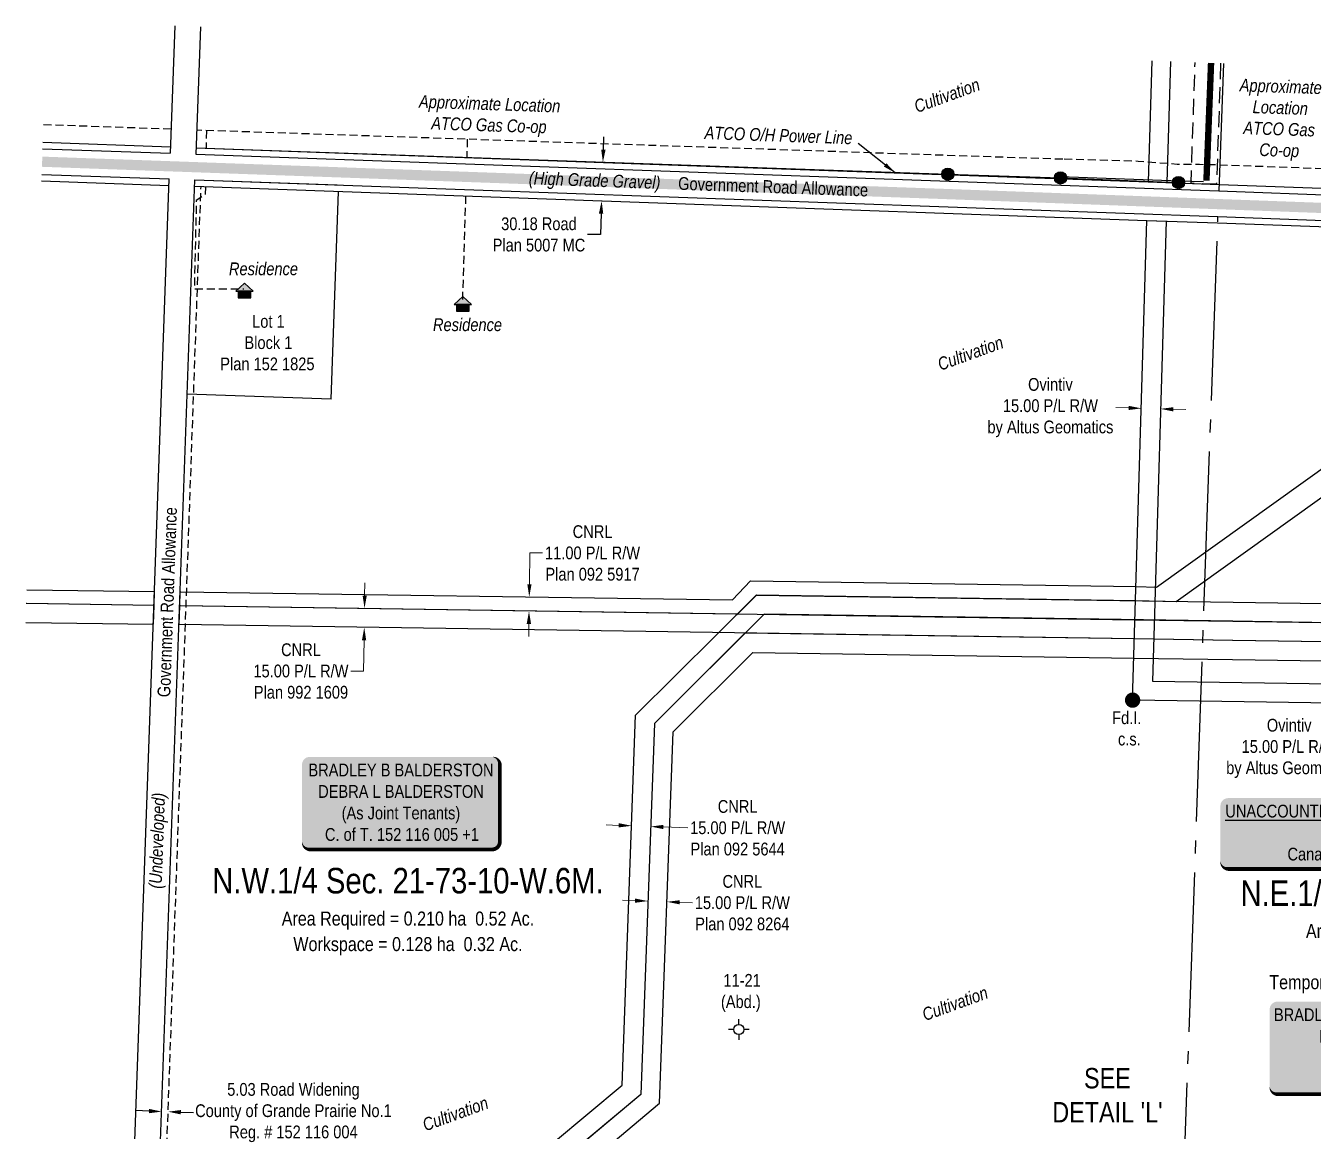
# Model space of a CAD drawing. Extents: x 338216 to 346362, y 6125251 to 6136161.
# Drawn here: x 342159 to 343168, y 6135256 to 6136122 of the extents above; entities that cross this region are included whole.
import ezdxf
from ezdxf.enums import TextEntityAlignment as Align

# ---------------------------------------------------------------- set-up
doc = ezdxf.new("R2010")
doc.units = 0
doc.header["$LTSCALE"] = 5
doc.header["$PDSIZE"] = 0.5
for name, pattern in [('foc-ACCESSROAD', [3.75, 2.5, -1.25]), ('foc-QUARTERLINE', [33, 25, -3, 2, -3]), ('foc-TRAV', [1.875, 1.25, -0.625]), ('POWERLINE5', [7.8, 2.4, -0.6, 0.6, -0.6, 0.6, -0.6, 2.4]), ('UG_PIPE', [1.875, 1.25, -0.625])]:
    doc.linetypes.add(name, pattern=pattern)
doc.layers.get('Defpoints').update_dxf_attribs({"color": 9})
for name, color, linetype in [('AS-FENCE', 48, 'foc-FENCE'), ('AS-OWNER', 7, 'Continuous'), ('AS-PIPE-UG', 44, 'UG_PIPE'), ('AS-POWER', 104, 'foc-POWER'), ('AS-POWER-EXISTING', 72, 'POWERLINE5'), ('AS-RESIDENCE', 14, 'Continuous'), ('AS-ROADS', 254, 'Continuous'), ('AS-TELUS', 224, 'foc-TEL'), ('C-AR', 13, 'foc-ACCESSROAD'), ('C-RW', 13, 'Continuous'), ('C-SYMBOL', 7, 'Continuous'), ('CG-NOTES', 7, 'Continuous'), ('DETAIL-T', 7, 'Continuous'), ('F-RW', 190, 'Continuous'), ('F-WS-S', 190, 'Continuous'), ('L-AREAREQUIRED', 7, 'Continuous'), ('L-AREAWORK', 5, 'Continuous'), ('L-MON', 1, 'Continuous'), ('L-QSEC', 8, 'foc-QUARTERLINE'), ('L-ROAD-T', 7, 'Continuous'), ('L-SEC', 7, 'Continuous'), ('L-SECQ', 8, 'foc-QUARTERLINE'), ('L-TITLEDB', 4, 'Continuous'), ('L-TITLEDB-T', 4, 'Continuous')]:
    doc.layers.add(name, color=color, linetype=linetype)
for name, color, linetype, lineweight in [('C-RW-T', 13, 'Continuous', 9), ('F-RW-T', 190, 'Continuous', 9), ('T-TEXT', 48, 'Continuous', 18)]:
    doc.layers.add(name, color=color, linetype=linetype, lineweight=lineweight)
doc.styles.add('100L', font='ARIALN.TTF', dxfattribs={"height": 11})
doc.styles.add('175L', font='ARIALN.TTF', dxfattribs={"height": 20})
doc.styles.add('80', font='ARIALN.TTF', dxfattribs={"height": 10})
doc.styles.add('80CG', font='ARIALN.TTF', dxfattribs={"height": 10})
doc.styles.add('80L', font='ARIALN.TTF', dxfattribs={"height": 10})
doc.styles.add('80LS', font='ARIALNI.TTF', dxfattribs={"height": 10})
doc.styles.add('foc-LtypeFont', font='ARIALN.TTF', dxfattribs={"height": 7.35})
doc.linetypes.add('foc-FENCE', pattern='A,10,-1,["X",foc-LtypeFont,S=0.2,R=0,X=-0.625,Y=-0.75],-1.24', length=12.24)
doc.linetypes.add('foc-POWER', pattern='A,6,-1,["P",foc-LtypeFont,S=0.2,R=0,X=-0.625,Y=-0.75],-1.24,4', length=12.24)
doc.linetypes.add('foc-POWER-NOLINE', pattern='A,0,-4,["P",foc-LtypeFont,S=0.2,R=0,X=-0.625,Y=-0.75],-8.24', length=12.24)
doc.linetypes.add('foc-TEL', pattern='A,2,-1,["T",foc-LtypeFont,S=0.2,R=0,X=-0.425,Y=-0.75],-1.24,8', length=12.24)
doc.dimstyles.new('Compass 5 000', dxfattribs={"dimscale": 5, "dimtxt": 9, "dimasz": 2, "dimexe": 0.2, "dimexo": 0.0625, "dimgap": 0.5, "dimtad": 0, "dimtih": 1, "dimtoh": 1, "dimzin": 0, "dimdsep": 46, "dimtxsty": '80CG', "dimcen": 0.1, "dimse1": 1, "dimse2": 1, "dimclrd": 256, "dimclrt": 256, "dimaunit": 1, "dimadec": 4, "dimazin": 0, "dimtfac": 0.06, "dimtofl": 0, "dimtmove": 0, "dimatfit": 1, "dimfxl": 0.2, "dimtolj": 1, "dimtzin": 0, "dimlwd": -1, "dimarcsym": 0})

# ---------------------------------------------------------------- blocks, each defined once
blk = doc.blocks.new('*D168')
at = {"layer": 'C-RW-T', "transparency": 16777216}
for p, q in [((342637, 6135436.9), (342627, 6135437.3)), ((342671.9, 6135435.6), (342681.9, 6135435.3))]:
    blk.add_line(p, q, dxfattribs=at)
for points in [[(342637, 6135438.6), (342636.9, 6135435.3), (342647, 6135436.6)], [(342672, 6135437.3), (342671.9, 6135434), (342662, 6135436)]]:
    blk.add_solid(points, dxfattribs=at)
at = {"layer": 'Defpoints', "color": 0, "transparency": 16777216}
for p in [(342646.9, 6135435.7), (342661.9, 6135435.2), (342662, 6135436)]:
    blk.add_point(p, dxfattribs=at)
at = {"layer": 'C-RW-T', "transparency": 16777216, "insert": (342721, 6135435.3), "char_height": 10, "attachment_point": 5, "style": '80CG'}
blk.add_mtext('\\A1;CNRL\\P15.00 P/L R/W\\PPlan 092 8264', dxfattribs=at)
blk = doc.blocks.new('*D169')
at = {"layer": 'Defpoints', "color": 0, "transparency": 16777216}
for p in [(343033.6, 6135822), (343048.6, 6135821.5), (343048.7, 6135822.2)]:
    blk.add_point(p, dxfattribs=at)
at = {"layer": 'F-RW-T', "transparency": 16777216}
for p, q in [((343023.7, 6135822.9), (343013.7, 6135823.2)), ((343058.7, 6135821.9), (343068.6, 6135821.6))]:
    blk.add_line(p, q, dxfattribs=at)
for points in [[(343023.7, 6135824.6), (343023.6, 6135821.3), (343033.7, 6135822.6)], [(343058.7, 6135823.5), (343058.6, 6135820.2), (343048.7, 6135822.2)]]:
    blk.add_solid(points, dxfattribs=at)
at = {"layer": 'F-RW-T', "transparency": 16777216, "insert": (342962.4, 6135823.2), "char_height": 10, "attachment_point": 5, "style": '80CG'}
blk.add_mtext('\\A1;Ovintiv\\P15.00 P/L R/W\\Pby Altus Geomatics', dxfattribs=at)
blk = doc.blocks.new('*D170')
at = {"layer": 'C-RW-T', "transparency": 16777216}
for p, q in [((342624.2, 6135495.9), (342614.2, 6135496.3)), ((342659.2, 6135494.7), (342678.2, 6135494))]:
    blk.add_line(p, q, dxfattribs=at)
for points in [[(342624.2, 6135497.6), (342624.1, 6135494.3), (342634.2, 6135495.6)], [(342659.2, 6135496.3), (342659.1, 6135493), (342649.2, 6135495)]]:
    blk.add_solid(points, dxfattribs=at)
at = {"layer": 'Defpoints', "color": 0, "transparency": 16777216}
for p in [(342649.2, 6135495), (342633.8, 6135486), (342648.8, 6135485.5)]:
    blk.add_point(p, dxfattribs=at)
at = {"layer": 'C-RW-T', "transparency": 16777216, "insert": (342717.3, 6135494), "char_height": 10, "attachment_point": 5, "style": '80CG'}
blk.add_mtext('\\A1;CNRL\\P15.00 P/L R/W\\PPlan 092 5644', dxfattribs=at)
blk = doc.blocks.new('*D171')
at = {"layer": 'C-RW-T', "transparency": 16777216}
for p, q in [((342554.1, 6135684.8), (342554.5, 6135709.3)), ((342554.5, 6135709.3), (342564.5, 6135709.3)), ((342553.7, 6135653.8), (342553.6, 6135643.8))]:
    blk.add_line(p, q, dxfattribs=at)
for points in [[(342552.5, 6135684.8), (342555.8, 6135684.8), (342554, 6135674.8)], [(342552, 6135653.8), (342555.4, 6135653.8), (342553.8, 6135663.8)]]:
    blk.add_solid(points, dxfattribs=at)
at = {"layer": 'Defpoints', "color": 0, "transparency": 16777216}
for p in [(342548.3, 6135674.9), (342554, 6135674.8), (342548.2, 6135663.9)]:
    blk.add_point(p, dxfattribs=at)
at = {"layer": 'C-RW-T', "transparency": 16777216, "insert": (342603.6, 6135709.3), "char_height": 10, "attachment_point": 5, "style": '80CG'}
blk.add_mtext('\\A1;CNRL\\P11.00 P/L R/W\\PPlan 092 5917', dxfattribs=at)
blk = doc.blocks.new('*D172')
at = {"layer": 'C-RW-T', "transparency": 16777216}
for p, q in [((342425, 6135676), (342425.2, 6135686)), ((342424.5, 6135641), (342424.2, 6135616.8)), ((342424.2, 6135616.8), (342414.2, 6135616.8))]:
    blk.add_line(p, q, dxfattribs=at)
for points in [[(342423.4, 6135676), (342426.7, 6135676), (342424.9, 6135666)], [(342422.9, 6135641), (342426.2, 6135641), (342424.7, 6135651)]]:
    blk.add_solid(points, dxfattribs=at)
at = {"layer": 'Defpoints', "color": 0, "transparency": 16777216}
for p in [(342420.5, 6135666.1), (342420.2, 6135651.1), (342424.7, 6135651)]:
    blk.add_point(p, dxfattribs=at)
at = {"layer": 'C-RW-T', "transparency": 16777216, "insert": (342375.1, 6135616.8), "char_height": 10, "attachment_point": 5, "style": '80CG'}
blk.add_mtext('\\A1;CNRL\\P15.00 P/L R/W\\PPlan 992 1609', dxfattribs=at)
blk = doc.blocks.new('*D173')
at = {"layer": 'Defpoints', "color": 0, "transparency": 16777216}
for p in [(342266.6, 6135290.6), (342271.7, 6135290.4), (342271, 6135271.6)]:
    blk.add_point(p, dxfattribs=at)
at = {"layer": 'L-TITLEDB-T', "transparency": 16777216}
for p, q in [((342256, 6135272.1), (342246, 6135272.5)), ((342281, 6135271.2), (342291, 6135270.9))]:
    blk.add_line(p, q, dxfattribs=at)
for points in [[(342256, 6135273.8), (342255.9, 6135270.4), (342266, 6135271.7)], [(342281, 6135272.9), (342280.9, 6135269.5), (342271, 6135271.6)]]:
    blk.add_solid(points, dxfattribs=at)
at = {"layer": 'L-TITLEDB-T', "transparency": 16777216, "insert": (342369.2, 6135270.9), "char_height": 10, "attachment_point": 5, "style": '80CG'}
blk.add_mtext('\\A1;5.03 Road Widening\\PCounty of Grande Prairie No.1\\PReg. # 152 116 004', dxfattribs=at)
blk = doc.blocks.new('*D174')
at = {"layer": 'Defpoints', "color": 0, "transparency": 16777216}
for p in [(342347.9, 6136024.8), (342611.7, 6136015.3), (342346.9, 6135994.6)]:
    blk.add_point(p, dxfattribs=at)
at = {"layer": 'L-TITLEDB-T', "transparency": 16777216}
for p, q in [((342612.1, 6136025.3), (342612.5, 6136035.3)), ((342610.3, 6135975.2), (342609.7, 6135958.8)), ((342609.7, 6135958.8), (342599.7, 6135958.8))]:
    blk.add_line(p, q, dxfattribs=at)
for points in [[(342610.4, 6136025.4), (342613.8, 6136025.3), (342611.7, 6136015.3)], [(342608.6, 6135975.2), (342612, 6135975.1), (342610.7, 6135985.2)]]:
    blk.add_solid(points, dxfattribs=at)
at = {"layer": 'L-TITLEDB-T', "transparency": 16777216, "insert": (342561.6, 6135958.8), "char_height": 10, "attachment_point": 5, "style": '80CG'}
blk.add_mtext('\\A1;30.18 Road\\PPlan 5007 MC', dxfattribs=at)
blk = doc.blocks.new('*U161')
h = blk.add_hatch(color=59)
edge = h.paths.add_edge_path()
edge.add_line((-71.5, -37), (71.5, -37))
edge.add_arc((71.5, -31), 6, 270, 360)
edge.add_line((77.5, -31), (77.5, 29.5))
edge.add_arc((71.5, 29.5), 6, 0, 90)
edge.add_line((71.5, 35.5), (-71.5, 35.5))
edge.add_arc((-71.5, 29.5), 6, 90, 180)
edge.add_line((-77.5, 29.5), (-77.5, -31))
edge.add_arc((-71.5, -31), 6, 180, 270)
at = {"color": 1, "flags": 128}
blk.add_lwpolyline([(-71.5, -37, 3, 3, 0), (71.5, -37, 3, 3, 0.414214), (77.5, -31, 3, 3, 0), (77.5, 29.5, 3, 0, 0.414214), (71.5, 35.5, 0, 0, 0), (-71.5, 35.5, 0, 0, 0.414214), (-77.5, 29.5, 0, 0, 0), (-77.5, -31, 0, 3, 0.414214)], format="xyseb", close=True, dxfattribs=at)
blk.add_lwpolyline([(-51.5, -31, 0, 7.5, 0), (0, 0, 0, 0, 0)], format="xyseb", dxfattribs=at)
at = {"color": 1, "style": '80'}
blk.add_attdef('ENTER_TEXT_001', (-36, -5), '', height=10, dxfattribs=at)
blk = doc.blocks.new('*U162')
h = blk.add_hatch(color=255)
edge = h.paths.add_edge_path()
edge.add_line((-161.5, -28.5), (161.5, -28.5))
edge.add_arc((161.5, -22.5), 6, 270, 360)
edge.add_line((167.5, -22.5), (167.5, 21))
edge.add_arc((161.5, 21), 6, 0, 90)
edge.add_line((161.5, 27), (-161.5, 27))
edge.add_arc((-161.5, 21), 6, 90, 180)
edge.add_line((-167.5, 21), (-167.5, -22.5))
edge.add_arc((-161.5, -22.5), 6, 180, 270)
at = {"color": 1, "flags": 128}
blk.add_lwpolyline([(-161.5, -28.5, 3, 3, 0), (161.5, -28.5, 3, 3, 0.414214), (167.5, -22.5, 3, 3, 0), (167.5, 21, 3, 0, 0.414214), (161.5, 27, 0, 0, 0), (-161.5, 27, 0, 0, 0.414214), (-167.5, 21, 0, 0, 0), (-167.5, -22.5, 0, 3, 0.414214)], format="xyseb", close=True, dxfattribs=at)
for points in [[(-90.6, -13.3, 0, 7.5, 0), (0, 0, 0, 0, 0)], [(87, -23.2, 0, 7.5, 0), (0, 0, 0, 0, 0)]]:
    blk.add_lwpolyline(points, format="xyseb", dxfattribs=at)
at = {"color": 1, "style": '80'}
blk.add_attdef('ENTER_TEXT_001', (-26.8, -4.9), '', height=10, dxfattribs=at)
blk = doc.blocks.new('*U163')
h = blk.add_hatch(color=59)
edge = h.paths.add_edge_path()
edge.add_line((-111.5, -37), (111.5, -37))
edge.add_arc((111.5, -31), 6, 270, 360)
edge.add_line((117.5, -31), (117.5, 29.5))
edge.add_arc((111.5, 29.5), 6, 0, 90)
edge.add_line((111.5, 35.5), (-111.5, 35.5))
edge.add_arc((-111.5, 29.5), 6, 90, 180)
edge.add_line((-117.5, 29.5), (-117.5, -31))
edge.add_arc((-111.5, -31), 6, 180, 270)
at = {"color": 1, "flags": 128}
blk.add_lwpolyline([(-111.5, -37, 3, 3, 0), (111.5, -37, 3, 3, 0.414214), (117.5, -31, 3, 3, 0), (117.5, 29.5, 3, 0, 0.414214), (111.5, 35.5, 0, 0, 0), (-111.5, 35.5, 0, 0, 0.414214), (-117.5, 29.5, 0, 0, 0), (-117.5, -31, 0, 3, 0.414214)], format="xyseb", close=True, dxfattribs=at)
blk.add_lwpolyline([(-51.5, -31, 0, 7.5, 0), (0, 0, 0, 0, 0)], format="xyseb", dxfattribs=at)
at = {"color": 1, "style": '80'}
blk.add_attdef('ENTER_TEXT_001', (-36, -5), '', height=10, dxfattribs=at)
blk = doc.blocks.new('POWERPOLE')
h = blk.add_hatch(color=255)
edge = h.paths.add_edge_path()
edge.add_arc((0, 0), 0.96, 0, 360)
at = {"linetype": 'Continuous'}
for p, q in [((0.68, -0.68), (-0.68, 0.68)), ((-0.68, -0.68), (0.68, 0.68))]:
    blk.add_line(p, q, dxfattribs=at)
blk.add_circle((0, 0), 0.96, dxfattribs=at)
blk = doc.blocks.new('*D188')
at = {"layer": 'Defpoints', "color": 0, "transparency": 16777216}
for p in [(343175.8, 6135606.8), (343211.5, 6135606.3), (343175.6, 6135591.8)]:
    blk.add_point(p, dxfattribs=at)
at = {"layer": 'F-RW-T', "transparency": 16777216}
for p, q in [((343211.7, 6135616.3), (343211.8, 6135626.3)), ((343211.1, 6135581.3), (343210.8, 6135556.2)), ((343210.8, 6135556.2), (343200.8, 6135556.2))]:
    blk.add_line(p, q, dxfattribs=at)
for points in [[(343210, 6135616.3), (343213.3, 6135616.2), (343211.5, 6135606.3)], [(343209.5, 6135581.3), (343212.8, 6135581.2), (343211.3, 6135591.3)]]:
    blk.add_solid(points, dxfattribs=at)
at = {"layer": 'F-RW-T', "transparency": 16777216, "insert": (343149.5, 6135556.2), "char_height": 10, "attachment_point": 5, "style": '80CG'}
blk.add_mtext('\\A1;Ovintiv\\P15.00 P/L R/W\\Pby Altus Geomatics', dxfattribs=at)
blk = doc.blocks.new('res_occ')
for points in [[(0.1, 0.89), (-1.26, -0.37), (1.46, -0.37)], [(-0.9, -1.43), (1.1, -1.43), (1.1, -0.37), (-0.9, -0.37)]]:
    blk.add_hatch(color=14).paths.add_polyline_path(points)
at = {"color": 14}
for points in [[(0.1, 0.89), (-1.26, -0.37), (1.46, -0.37)], [(-0.9, -1.43), (1.1, -1.43), (1.1, -0.37), (-0.9, -0.37)]]:
    blk.add_lwpolyline(points, close=True, dxfattribs=at)
blk = doc.blocks.new('Gabd')
for p, q in [((-0.81, 0), (-1.62, 0)), ((0, 0.81), (0, 1.62)), ((1.62, 0), (0.81, 0)), ((0, -0.81), (0, -1.62))]:
    blk.add_line(p, q)
blk.add_circle((0, 0), 0.8)
blk = doc.blocks.new('fdia')
at = {"color": 255, "const_width": 1}
blk.add_lwpolyline([(-0.5, 0, 1), (0.5, 0, 1)], format="xyb", close=True, dxfattribs=at)
blk = doc.blocks.new('Fdiaa')
blk.add_blockref('fdia', (0, 0))
blk = doc.blocks.new('fdib')
at = {"color": 1, "const_width": 1.6}
blk.add_lwpolyline([(-0.4, 0, 1), (0.4, 0, 1)], format="xyb", close=True, dxfattribs=at)
at = {"color": 1}
blk.add_circle((0, 0), 0.8, dxfattribs=at)
blk = doc.blocks.new('Fdibb')
blk.add_blockref('fdib', (0, 0))
blk = doc.blocks.new('fdicc')
for name in ['Fdibb', 'Fdiaa']:
    blk.add_blockref(name, (0, 0))
blk = doc.blocks.new('FDI')
blk.add_blockref('fdicc', (0, 0))

msp = doc.modelspace()

# ---------------------------------------------------------------- linework, layer by layer
at = {"layer": 'AS-FENCE', "flags": 128}
msp.add_lwpolyline([(343082.304, 6135999.994), (343064.121, 6136000.516), (342969.698, 6136003.962)], dxfattribs=at)
at = {"layer": 'AS-PIPE-UG', "flags": 128}
for points in [[(342273.237, 6136041.252), (342173.301, 6136044.783)], [(342972.143, 6136017.724), (342293.337, 6136040.541)], [(342301.037, 6136040.283), (342300.787, 6136026.453)], [(342505.471, 6136033.411), (342505.031, 6136019.143)], [(343897.446, 6135984.135), (343093.089, 6136013.281), (343079.181, 6136013.541), (343061.688, 6136013.751), (343031.158, 6136016.068), (343008.388, 6136016.867), (342972.143, 6136017.724)], [(342300.244, 6135996.279), (342300.13, 6135989.988), (342293.076, 6135985.444), (342291.515, 6135916.237), (342330.307, 6135916.237)], [(342504.1, 6135988.983), (342501.535, 6135905.844)]]:
    msp.add_lwpolyline(points, dxfattribs=at)
at = {"layer": 'AS-POWER', "linetype": 'foc-POWER-NOLINE', "flags": 128}
msp.add_lwpolyline([(342292.826, 6136026.738), (342882.028, 6136006.012), (342970.388, 6136003.092), (343062.805, 6135999.452)], dxfattribs=at)
at = {"layer": 'AS-POWER', "flags": 128}
msp.add_lwpolyline([(343094.556, 6135998.044), (343896.916, 6135969.147)], dxfattribs=at)
at = {"layer": 'AS-ROADS', "flags": 128}
msp.add_lwpolyline([(343084.674, 6136000.956, 5, 5, 0), (343088.298, 6136093.213, 5, 5, 0)], format="xyseb", dxfattribs=at)
at = {"layer": 'AS-ROADS', "const_width": 8, "flags": 128}
for points in [[(342875.465, 6135990.702), (342172.27, 6136015.836)], [(344016.353, 6135948.532), (342875.465, 6135990.702)]]:
    msp.add_lwpolyline(points, dxfattribs=at)
at = {"layer": 'AS-TELUS', "flags": 128}
for points in [[(342171.917, 6136005.912), (342271.832, 6136002.328)], [(342291.932, 6136001.607), (342403.406, 6135997.609)]]:
    msp.add_lwpolyline(points, dxfattribs=at)
at = {"layer": 'C-AR', "flags": 128}
msp.add_lwpolyline([(343095.806, 6136092.944), (343092.567, 6135998.115), (343072.584, 6135998.83), (343075.823, 6136093.66)], dxfattribs=at)
at = {"layer": 'C-RW', "flags": 128}
for points in [[(342280.44, 6135678.76), (342280.914, 6135678.753), (342713.229, 6135672.531), (342727.498, 6135687.477), (343029.497, 6135682.981), (343045.665, 6135682.588), (343183.335, 6135781.285), (343426.137, 6135772.731), (343647.353, 6135887.86), (343711.505, 6135885.575), (343710.859, 6135867.591), (343651.463, 6135869.707), (343430.29, 6135754.222), (343188.826, 6135763.033)], [(343715.427, 6135631.828), (343105.231, 6135640.84), (343028.249, 6135641.997), (342279.53, 6135653.172), (342280.063, 6135668.163), (343028.473, 6135656.992), (343105.456, 6135655.835), (343707.668, 6135646.852), (343764.802, 6135727.901), (343766.192, 6135760.619), (343781.185, 6135760.084), (343779.6, 6135722.96), (343715.427, 6135631.828)], [(342280.063, 6135668.163), (342280.76, 6135668.152), (342717.149, 6135661.639), (342732.136, 6135676.409), (343029.282, 6135671.985), (343060.915, 6135671.366), (343188.826, 6135763.033)], [(342534.168, 6135188.396), (342545.98, 6135224.893), (342626.794, 6135292.289), (342637.311, 6135582.15), (342731.963, 6135676.388), (343105.662, 6135670.811), (343699.291, 6135661.798), (343734.068, 6135711.163), (343736.221, 6135761.689), (343751.194, 6135761.154), (343748.842, 6135705.26), (343707.668, 6135646.852), (343182.584, 6135654.631), (343105.438, 6135655.816), (342738.063, 6135661.298), (342652.084, 6135575.695), (342641.538, 6135285.058), (342558.932, 6135216.166), (342549.756, 6135187.833)], [(342160.336, 6135680.544), (342260.325, 6135679.053)], [(342259.948, 6135668.463), (342260.325, 6135679.053)], [(342280.063, 6135668.163), (342280.44, 6135678.76)], [(342159.649, 6135669.96), (342259.948, 6135668.463)], [(342160.186, 6135669.951), (342259.948, 6135668.463)], [(342259.415, 6135653.472), (342259.948, 6135668.463)], [(342159.425, 6135654.965), (342259.415, 6135653.472)], [(343715.427, 6135631.828), (343105.217, 6135640.862), (343028.048, 6135641.995), (342723.026, 6135646.532), (342652.084, 6135575.608), (342641.538, 6135285.058), (342526.47, 6135188.675)], [(342526.47, 6135188.675), (342515.508, 6135179.444), (342417.58, 6134876.878), (342334.519, 6134618.803), (342316.631, 6134606.237), (342242.282, 6134608.885), (342241.747, 6134593.932), (342321.131, 6134591.071), (342347.254, 6134609.421), (342431.852, 6134872.272), (342528.453, 6135170.739), (342548.794, 6135187.868), (342656.142, 6135278.261), (342666.854, 6135569.168), (342729.144, 6135631.442), (343027.825, 6135627), (343104.997, 6135625.867), (343723.133, 6135616.715)]]:
    msp.add_lwpolyline(points, dxfattribs=at)
at = {"layer": 'F-RW', "flags": 128}
for points in [[(343041.812, 6136094.88), (343038.975, 6136000.031), (343053.962, 6135999.495), (343056.8, 6136094.343)], [(343038.055, 6135969.871), (343053.06, 6135969.335), (343042.273, 6135608.771), (343883.704, 6135596.34), (343883.189, 6135581.222), (343026.828, 6135594.008), (343038.072, 6135969.87)]]:
    msp.add_lwpolyline(points, dxfattribs=at)
at = {"layer": 'L-QSEC'}
msp.add_line((343097.99, 6136092.865), (343094.372, 6135992.953), dxfattribs=at)
at = {"layer": 'L-SEC'}
for p, q in [((342276.163, 6136122.341), (342272.557, 6136022.428)), ((342296.263, 6136121.62), (342292.657, 6136021.707)), ((342172.633, 6136026.012), (342272.557, 6136022.428)), ((342292.647, 6136021.707), (343094.372, 6135992.953)), ((342171.917, 6136005.912), (342271.832, 6136002.328)), ((342243.235, 6135198.912), (342271.832, 6136002.328)), ((342263.335, 6135198.197), (342291.932, 6136001.613)), ((342291.932, 6136001.608), (342291.932, 6136001.603)), ((342291.932, 6136001.607), (343093.644, 6135972.853)), ((343094.372, 6135992.953), (343896.738, 6135964.118)), ((343093.644, 6135972.853), (343895.988, 6135943.901))]:
    msp.add_line(p, q, dxfattribs=at)
at = {"layer": 'L-SECQ'}
msp.add_line((343065.249, 6135169.201), (343093.643, 6135972.916), dxfattribs=at)
at = {"layer": 'L-TITLEDB', "linetype": 'foc-TRAV'}
msp.add_line((342268.361, 6135198.018), (342296.779, 6135996.403), dxfattribs=at)
at = {"layer": 'L-TITLEDB', "flags": 128}
for points in [[(342172.811, 6136031.033), (342272.739, 6136027.457)], [(342292.826, 6136026.738), (342648.412, 6136014.011), (343039.134, 6136000.025), (343094.543, 6135998.044), (343094.556, 6135998.044)], [(342171.738, 6136000.878), (342271.653, 6135997.303)], [(342291.751, 6135996.583), (342647.333, 6135983.857), (343038.055, 6135969.871), (343093.465, 6135967.89)], [(343094.556, 6135998.044), (343896.916, 6135969.147)], [(342398.759, 6135829.808), (342404.584, 6135992.545)], [(343093.465, 6135967.89), (343895.81, 6135938.874)], [(342398.759, 6135829.808), (342285.96, 6135833.823)]]:
    msp.add_lwpolyline(points, dxfattribs=at)

# ---------------------------------------------------------------- block references
at = {"layer": 'AS-OWNER'}
ref = msp.add_blockref('*U161', (342453.435, 6135514.059), dxfattribs=dict(at, xscale=0.9997908399999926, yscale=0.9997908399999926, zscale=0.9997908399999926))
ref.add_attrib('ENTER_TEXT_001', 'BRADLEY B BALDERSTON', (342380.944, 6135534.314), dxfattribs={"layer": '0', "color": 1, "height": 9.99791, "style": '80'})
ref.add_attrib('ENTER_TEXT_002', 'DEBRA L BALDERSTON', (342388.575, 6135517.474), dxfattribs={"layer": '0', "color": 1, "height": 9.99791, "style": '80'})
ref.add_attrib('ENTER_TEXT_003', '(As Joint Tenants)', (342406.965, 6135500.64), dxfattribs={"layer": '0', "color": 1, "height": 9.99791, "style": '80'})
ref.add_attrib('ENTER_TEXT_004', 'C. of T. 152 116 005 +1', (342393.881, 6135483.799), dxfattribs={"layer": '0', "color": 1, "height": 9.99791, "style": '80'})
ref = msp.add_blockref('*U163', (343251.722, 6135322.315), dxfattribs=dict(at, xscale=0.9997908399999926, yscale=0.9997908399999926, zscale=0.9997908399999926))
ref.add_attrib('ENTER_TEXT_001', 'BRADLEY BARTHOLOMEW BALDERSTON', (343137.554, 6135342.57), dxfattribs={"layer": '0', "color": 1, "height": 9.99791, "style": '80'})
ref.add_attrib('ENTER_TEXT_002', 'DEBRA LEIGH BALDERSTON', (343172.86, 6135325.73), dxfattribs={"layer": '0', "color": 1, "height": 9.99791, "style": '80'})
ref.add_attrib('ENTER_TEXT_003', '(As Joint Tenants)', (343205.251, 6135308.896), dxfattribs={"layer": '0', "color": 1, "height": 9.99791, "style": '80'})
ref.add_attrib('ENTER_TEXT_004', 'C. of T. 102 395 823 +4', (343191.39, 6135292.056), dxfattribs={"layer": '0', "color": 1, "height": 9.99791, "style": '80'})
at = {"layer": 'AS-POWER-EXISTING', "xscale": 4.999999999999957, "yscale": 4.999999999999957, "zscale": 4.999999999999957}
for p in [(342882.028, 6136006.012), (342970.388, 6136003.092), (343062.805, 6135999.452)]:
    msp.add_blockref('POWERPOLE', p, dxfattribs=at)
at = {"layer": 'AS-RESIDENCE', "xscale": 4.998954199999917, "yscale": 4.998954199999917, "zscale": 4.998954199999917}
for p in [(342330.307, 6135916.237), (342501.535, 6135905.844)]:
    msp.add_blockref('res_occ', p, dxfattribs=at)
at = {"layer": 'CG-NOTES'}
ref = msp.add_blockref('*U162', (343263.109, 6135490.263), dxfattribs=dict(at, xscale=0.9997908399999926, yscale=0.9997908399999926, zscale=0.9997908399999926))
ref.add_attrib('ENTER_TEXT_001', '%%UUNACCOUNTED FOR SURFACE IMPACT CONSIDERATIONS', (343099.46, 6135502.098), dxfattribs={"layer": '0', "color": 1, "height": 9.99791, "style": '80'})
ref.add_attrib('ENTER_TEXT_002', 'Reg. # 202 001 562', (343212.659, 6135485.264), dxfattribs={"layer": '0', "color": 1, "height": 9.99791, "style": '80'})
ref.add_attrib('ENTER_TEXT_003', 'Canadian Natural Resources Limited Surface', (343148.174, 6135468.424), dxfattribs={"layer": '0', "color": 1, "height": 9.99791, "style": '80'})
at = {"layer": 'F-WS-S', "xscale": 4.998954199999917, "yscale": 4.998954199999917, "zscale": 4.998954199999917}
msp.add_blockref('Gabd', (342718.232, 6135336.036), dxfattribs=at)
at = {"layer": 'L-MON', "xscale": 4.999999999999957, "yscale": 4.999999999999957, "zscale": 4.999999999999957}
msp.add_blockref('FDI', (343026.828, 6135594.008), dxfattribs=at)

# ---------------------------------------------------------------- texts
at = {"layer": 'AS-PIPE-UG', "char_height": 9.99791, "attachment_point": 1, "rotation": 358.07479, "style": '80L'}
for s, insert in [('\\pi23.31;{\\fArial Narrow|b0|i1|c0|p34;Approximate \\P\\pi33.994;Location\\P\\pi27.324;ATCO Gas \\P\\pi40.363;Co-op}', (343087.654, 6136081.702)), ('\\pi0.061559;{\\fArial Narrow|b0|i1|c0|p34;Approximate Location\\P\\pi10.247;ATCO Gas Co-op}', (342467.737, 6136068.11))]:
    msp.add_mtext_dynamic_manual_height_columns(s, width=110.63206, gutter_width=50, heights=[0], dxfattribs=dict(at, insert=insert))
at = {"layer": 'AS-POWER', "insert": (342691.628, 6136043.615), "char_height": 9.99791, "attachment_point": 1, "rotation": 357.949957, "style": '80L'}
msp.add_mtext_dynamic_manual_height_columns('{\\fArial Narrow|b0|i1|c0|p34;ATCO O/H Power Line}', width=115.67981, gutter_width=50, heights=[0], dxfattribs=at)
at = {"layer": 'AS-RESIDENCE', "char_height": 9.99791, "attachment_point": 1, "style": '80L'}
for insert in [(342318.66, 6135936.915), (342478.555, 6135893.141)]:
    msp.add_mtext_dynamic_manual_height_columns('{\\fArial Narrow|b0|i1|c0|p34;Residence}', width=19.79318, gutter_width=50, heights=[0], dxfattribs=dict(at, insert=insert))
at = {"layer": 'C-SYMBOL', "color": 3, "style": '175L'}
for s, p in [('N.W.1/4 Sec. 21-73-10-W.6M.', (342458.942, 6135436.608)), ('N.E.1/4 Sec. 21-73-10-W.6M.', (343261.564, 6135426.763))]:
    msp.add_text(s, height=19.9956, dxfattribs=at).set_placement(p, align=Align.BOTTOM_CENTER)
at = {"layer": 'DETAIL-T', "color": 3, "insert": (343007.078, 6135284.528), "char_height": 15.9965, "width": 102.00967, "attachment_point": 5, "style": '80CG'}
msp.add_mtext("SEE\\PDETAIL 'L'", dxfattribs=at)
at = {"layer": 'F-WS-S', "insert": (342703.813, 6135379.483), "char_height": 9.99791, "attachment_point": 1, "style": '80L'}
msp.add_mtext_dynamic_manual_height_columns('\\pi2.3276;11-21\\P\\pi0.39759;(Abd.)', width=30.59795, gutter_width=50, heights=[0], dxfattribs=at)
at = {"layer": 'L-AREAREQUIRED', "color": 5, "style": '100L'}
for s, p in [('Area Required = 0.210 ha  0.52 Ac.', (342458.942, 6135414.113)), ('Area Required = 3.604 ha  8.91 Ac.', (343261.564, 6135404.268))]:
    msp.add_text(s, height=10.99758, dxfattribs=at).set_placement(p, align=Align.BOTTOM_CENTER)
at = {"layer": 'L-AREAWORK', "color": 5, "style": '100L'}
for s, p in [('Workspace = 0.128 ha  0.32 Ac.', (342458.942, 6135394.118)), ('Temporary Access Road = 0.011 ha  0.03 Ac.', (343261.564, 6135364.277))]:
    msp.add_text(s, height=10.99758, dxfattribs=at).set_placement(p, align=Align.BOTTOM_CENTER)
at = {"layer": 'L-MON', "insert": (343009.711, 6135585.207), "char_height": 9.99791, "attachment_point": 1, "style": '80L'}
msp.add_mtext_dynamic_manual_height_columns('\\pi1.0662;Fd.I.\\P\\pi5.6423;c.s.', width=22.04407, gutter_width=50, heights=[0], dxfattribs=at)
at = {"layer": 'L-ROAD-T', "style": '80L'}
for rotation, p in [(357.945916, (342745.13, 6135996.228)), (87.948635, (342270.271, 6135670.791))]:
    msp.add_text('Government Road Allowance', height=9.99791, rotation=rotation, dxfattribs=at).set_placement(p, align=Align.MIDDLE_CENTER)
at = {"layer": 'T-TEXT', "style": '80LS'}
for s, rotation, p in [('Cultivation', 20, (342881.312, 6136067.789)), ('(High Grade Gravel)', 357.945916, (342605.249, 6136001.245)), ('Cultivation', 20, (342899.698, 6135865.826)), ('(Undeveloped)', 87.948635, (342262.259, 6135483.92)), ('Cultivation', 20, (342887.618, 6135356.367)), ('Cultivation', 20, (342496.075, 6135270.04))]:
    msp.add_text(s, height=9.99791, rotation=rotation, dxfattribs=at).set_placement(p, align=Align.MIDDLE_CENTER)

# ---------------------------------------------------------------- dimensions: what is measured, and where the dimension line sits
at = {"layer": 'C-RW-T'}
for base, p1, p2, angle, text, picture, middle in [((342553.999, 6135674.823), (342548.168, 6135663.903), (342548.327, 6135674.904), 89.17544, 'CNRL\\P11.00 P/L R/W\\PPlan 092 5917', '*D171', (342603.58, 6135709.253)), ((342424.677, 6135651.006), (342420.47, 6135666.067), (342420.246, 6135651.072), 269.144881, 'CNRL\\P15.00 P/L R/W\\PPlan 992 1609', '*D172', (342375.081, 6135616.816)), ((342649.157, 6135495.036), (342633.824, 6135486.041), (342648.811, 6135485.497), 357.922054, 'CNRL\\P15.00 P/L R/W\\PPlan 092 5644', '*D170', (342717.321, 6135493.981))]:
    dim = msp.add_linear_dim(base=base, p1=p1, p2=p2, angle=angle, text=text, dimstyle='Compass 5 000', dxfattribs=at)
    dim.commit()
    dim.dimension.update_dxf_attribs({"geometry": picture, "text_midpoint": middle, "dimtype": 161})
dim = msp.add_aligned_dim(p1=(342646.933, 6135435.719), p2=(342661.92, 6135435.167), distance=0.841, text='CNRL\\P15.00 P/L R/W\\PPlan 092 8264', dimstyle='Compass 5 000', dxfattribs=at)
dim.commit()
dim.dimension.update_dxf_attribs({"geometry": '*D168', "text_midpoint": (342721.023, 6135435.271)})
at = {"layer": 'F-RW-T'}
for base, p1, p2, angle, picture, middle in [((343048.657, 6135822.178), (343033.648, 6135821.974), (343048.638, 6135821.525), 358.286451, '*D169', (342962.411, 6135823.224)), ((343211.504, 6135606.271), (343175.585, 6135591.787), (343175.807, 6135606.798), 89.153577, '*D188', (343149.499, 6135556.184))]:
    dim = msp.add_linear_dim(base=base, p1=p1, p2=p2, angle=angle, text='Ovintiv\\P15.00 P/L R/W\\Pby Altus Geomatics', dimstyle='Compass 5 000', dxfattribs=at)
    dim.commit()
    dim.dimension.update_dxf_attribs({"geometry": picture, "text_midpoint": middle, "dimtype": 161})
at = {"layer": 'L-TITLEDB-T'}
dim = msp.add_linear_dim(base=(342611.736, 6136015.324), p1=(342346.85, 6135994.611), p2=(342347.93, 6136024.766), angle=87.950267, text='30.18 Road\\PPlan 5007 MC', dimstyle='Compass 5 000', dxfattribs=at)
dim.commit()
dim.dimension.update_dxf_attribs({"geometry": '*D174', "text_midpoint": (342561.591, 6135958.756), "dimtype": 161})
dim = msp.add_aligned_dim(p1=(342266.625, 6135290.626), p2=(342271.651, 6135290.447), distance=-18.897, text='5.03 Road Widening\\PCounty of Grande Prairie No.1\\PReg. # 152 116 004', dimstyle='Compass 5 000', dxfattribs=at)
dim.commit()
dim.dimension.update_dxf_attribs({"geometry": '*D173', "text_midpoint": (342369.182, 6135270.85)})

# ---------------------------------------------------------------- leaders
at = {"layer": 'AS-POWER'}
msp.add_leader([(342840.732, 6136007.127), (342811.64, 6136030.048)], dimstyle='Compass 5 000', dxfattribs=at)

# ---------------------------------------------------------------- next in the draw order: texts
at = {"layer": 'L-TITLEDB', "insert": (342311.382, 6135895.772), "char_height": 9.99791, "attachment_point": 1, "style": '80L', "bg_fill": 3, "box_fill_scale": 1.2, "bg_fill_color": 256, "bg_fill_transparency": 0}
msp.add_mtext_dynamic_manual_height_columns('\\pi25.455;Lot 1\\P\\pi19.426;Block 1\\P\\pi0.46345;Plan 152 1825', width=73.44925, gutter_width=50, heights=[0], dxfattribs=at)

doc.saveas('drawing.dxf')
